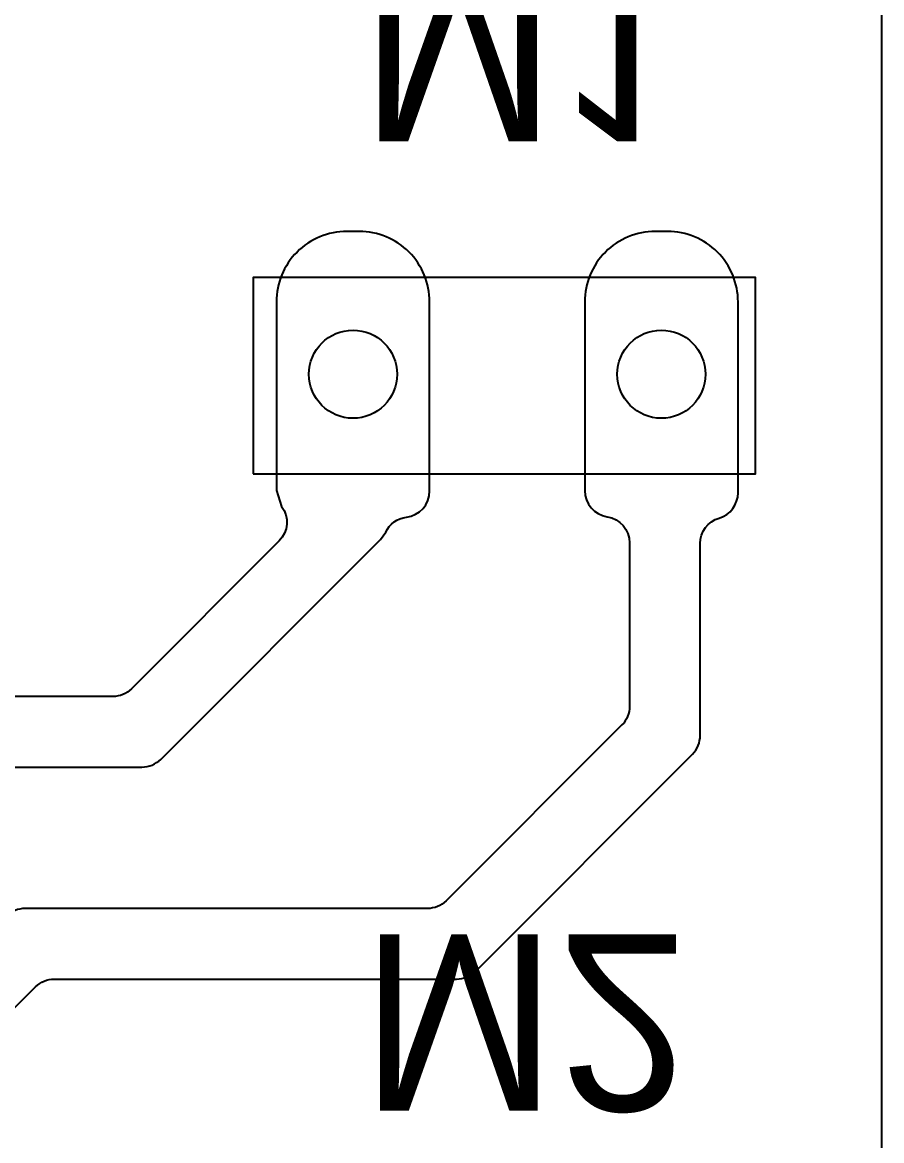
# Model space of a CAD drawing. Extents: x -38 to 99, y -101 to 35.
# Drawn here: x 6.95 to 16.7, y -3.31 to 9.37 of the extents above; entities that cross this region are included whole.
import ezdxf

# ---------------------------------------------------------------- set-up
doc = ezdxf.new("R2010")
doc.units = 0
for name, color, linetype in [('DEFAULT', 7, 'CONTINUOUS'), ('HOLES', 7, 'CONTINUOUS'), ('MASK', 7, 'CONTINUOUS'), ('TRACES', 108, 'CONTINUOUS')]:
    doc.layers.add(name, color=color, linetype=linetype)
doc.styles.add('DEFAULT', font='txt')

msp = doc.modelspace()

# ---------------------------------------------------------------- linework, layer by layer
at = {"layer": 'DEFAULT'}
msp.add_lwpolyline([(-33, -12), (-33, -15, -0.414214), (-34, -16), (-37, -16, -0.414214), (-38, -15), (-38, 22.426, -0.414214), (-37, 23.426), (15.7, 23.426, -0.414214), (16.7, 22.426), (16.7, 19, -0.414214), (15.7, 18), (11, 18, 0.414214), (10, 17), (10, 12, 0.414214), (11, 11), (15.7, 11, -0.414214), (16.7, 10), (16.7, -15, -0.414214), (15.7, -16), (-13, -16, -0.414214), (-14, -15), (-14, -12, 0.414214), (-15, -11), (-32, -11, 0.414214)], format="xyb", close=True, dxfattribs=at)
at = {"layer": 'HOLES'}
for centre in [(10.7, 5.38), (10.7, 5.38), (14.2, 5.38), (14.2, 5.38)]:
    msp.add_circle(centre, 0.5, dxfattribs=at)
at = {"layer": 'MASK'}
msp.add_lwpolyline([(9.565, 4.249), (15.269, 4.249), (15.269, 6.477), (9.565, 6.477)], close=True, dxfattribs=at)
at = {"layer": 'TRACES'}
for points in [[(0.735, -7.932), (7.098, -1.569, -0.198912), (7.31, -1.481), (11.876, -1.481, 0.198912), (12.089, -1.394), (14.552, 1.07, 0.198912), (14.64, 1.282), (14.64, 3.46, -0.332369), (14.855, 3.748, 0.332369), (15.07, 4.035), (15.07, 6.2, 0.414214), (14.27, 7), (14.13, 7, 0.414214), (13.33, 6.2), (13.33, 4.06, 0.37077), (13.585, 3.763, -0.37077), (13.84, 3.467), (13.84, 1.614, -0.198912), (13.752, 1.401), (11.757, -0.594, -0.198912), (11.545, -0.681), (6.979, -0.681, 0.198912), (6.766, -0.769)], [(1.737, 0.924), (8.305, 0.924, 0.198912), (8.517, 1.011), (11.012, 3.506), (11.071, 3.589, -0.256918), (11.306, 3.758, 0.379682), (11.57, 4.056), (11.57, 6.2, 0.414214), (10.77, 7), (10.63, 7, 0.414214), (9.83, 6.2), (9.83, 4.06), (9.89, 3.88, -0.373255), (9.862, 3.488), (8.186, 1.811, -0.198912), (7.974, 1.724), (1.367, 1.724, 0.220003)]]:
    msp.add_lwpolyline(points, format="xyb", dxfattribs=at)

# ---------------------------------------------------------------- texts
at = {"layer": 'MASK', "extrusion": (0, 0, -1), "style": 'DEFAULT'}
for s, p in [('M1', (-10.779, 10.021)), ('M2', (-10.786, -0.975))]:
    msp.add_text(s, height=2, rotation=180, dxfattribs=at).set_placement(p)

doc.saveas('drawing.dxf')
